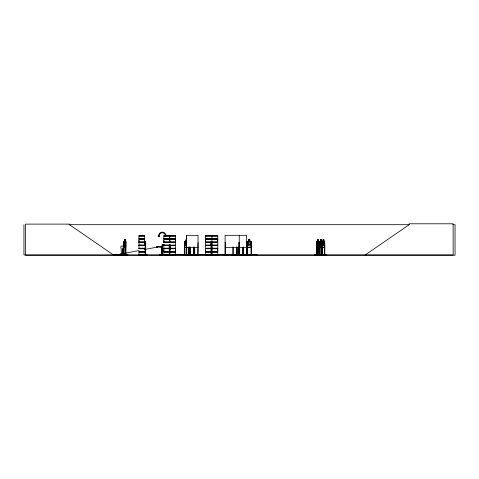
<?xml version="1.0" encoding="UTF-8"?>
<svg xmlns="http://www.w3.org/2000/svg" width="479" height="479" viewBox="0 0 479 479"><rect width="100%" height="100%" fill="white"/><g stroke="black" fill="none" stroke-linecap="round" stroke-linejoin="round"><path stroke-width="0.72" d="M144.676 241.955L138.964 241.955L138.97 240.554M163.848 251.559L163.848 250.158L163.842 251.559L169.542 251.559L169.542 250.158M163.842 241.955L163.842 239.153L169.542 239.153L169.536 241.955L163.842 241.955L163.848 240.554M169.536 240.554L169.536 239.153M169.883 251.559L169.883 250.158L169.877 251.559L175.577 251.559L175.577 248.751L169.877 248.751M169.877 241.955L169.877 239.153L175.577 239.153L175.571 241.955L169.877 241.955L169.883 240.554M175.571 250.158L175.571 248.751M175.571 240.554L175.571 239.153M211.233 251.559L205.521 251.559L205.527 250.158M211.233 241.955L205.521 241.955L205.527 240.554M217.765 250.158L217.765 248.751L212.059 248.751M217.765 240.554L217.765 239.153L212.059 239.153M157.429 246.936L161.213 246.966L157.471 246.823M164.267 245.098C161.387 245.853 161.645 243.925 164.267 244.685M162.07 248.703L162.507 248.703L162.507 249.152M122.576 254.361L122.887 248.481A1.527 1.221 -90 0 0 122.887 246.32A1.527 1.221 -90 0 0 121.157 246.32A1.527 1.221 -90 0 0 121.157 248.481L121.415 254.361M122.887 248.481L122.636 254.361L121.355 254.361M162.034 244.733L162.034 249.212L164.267 249.164M162.076 248.769L169.542 248.751M122.402 253.433C121.75 253.66 122.881 253.571 122.025 253.355M156.567 247.218C156.621 245.194 156.07 247.966 156.567 247.218L144.089 249.601M159.256 254.942L164.812 254.942M159.303 254.72L169.536 254.75M122.073 253.654L122.175 253.355M122.732 253.517L122.103 253.331M161.896 246.966L162.195 247.032M159.303 254.888L169.548 254.828L169.536 252.122L163.842 252.122L163.884 254.942M175.583 245.374L169.871 245.374L175.583 245.23M169.919 254.942L169.883 252.122L175.577 252.122L175.577 254.828L169.889 254.864M236.973 254.942L236.967 254.505M237.039 254.912L237.027 247.05M184.307 254.912L184.373 242.745L184.816 242.745L184.882 254.924M188.564 254.942L188.534 254.505M188.63 254.924L188.696 254.505M123.816 245.859L123.989 247.35L125.69 247.35L125.929 241.823L125.181 241.296L125.229 239.793L124.474 239.793L124.498 241.344M125.69 247.35L125.905 245.853M157.352 246.649C157.633 245.667 157.651 248.182 157.352 247.218M318.84 247.35L319.086 241.847L318.822 241.344L317.002 241.344M319.152 245.859L318.882 247.35L316.984 247.35L317.032 241.296M321.93 245.853L321.666 247.302L319.846 247.302M321.69 247.35L322.002 241.823L321.678 241.296M324.367 247.35L324.684 245.859M121.624 254.912L127.851 254.72L114.2 254.84M125.57 254.942L125.672 242.745M314.847 254.888L326.708 254.72L314.829 254.918M223.268 254.714L226.962 254.918M145.269 247.302L145.67 245.853M145.736 245.859L145.329 247.35M251.397 245.859L250.882 247.35L247.457 247.35L247.008 245.859M205.922 254.912L217.777 254.72L205.527 254.75M231.98 254.912L244.404 254.918M231.986 254.72L233.578 254.948M183.553 254.912L196.839 254.714M190.361 254.72L183.559 254.888L190.391 254.948M213.251 254.912L213.197 254.505L213.293 254.948M246.38 254.912L246.679 242.745L246.685 254.948M124.522 241.296L123.995 241.296L123.774 241.829L123.792 254.948L123.953 242.745L123.618 242.745L123.618 254.948M124.037 241.296L123.833 254.948M319.87 247.35L319.882 241.296M324.409 247.35L322.511 247.35L322.559 241.296M322.337 241.853L322.571 241.344M144.502 245.853L145.101 244.649L145.101 241.847L144.502 241.344M114.086 254.942L114.182 254.588L119.439 254.75M114.319 254.936L114.541 254.828M116.014 254.588L115.553 254.942M121.582 253.954L121.612 254.84M121.726 254.936L122.067 254.948M123.319 254.942L123.42 253.954L122.522 253.954L122.522 254.588M123.438 254.84L123.989 254.505M320.403 241.344L320.008 241.847L320.008 244.649L320.403 245.853L321.14 245.853L321.535 244.649L321.169 239.793M323.097 239.793L323.127 241.344L322.69 241.847L323.086 245.853L323.822 245.853L324.217 244.649L323.846 239.793M184.487 254.505L184.487 254.948L184.397 241.829L184.846 241.296L185.816 241.296M184.397 241.829L184.87 241.344L185.858 241.344L185.798 239.793M217.789 254.912L205.503 254.942M185.846 241.344L185.133 241.847L185.133 244.649L185.846 245.853M365.202 254.948L409.174 224.687L409.174 223.795L453.14 223.795L453.14 254.948L23.95 254.948L23.95 224.687M248.511 241.344L247.787 241.847L247.787 244.649L248.511 245.853L249.876 245.853L250.607 244.649L250.607 241.847L249.876 241.344L249.936 239.793L248.463 239.793L248.523 241.344M169.398 246.703L170.428 246.086M114.421 254.948L114.182 254.75L127.851 254.72M122.947 254.948L123.283 254.942M140.575 254.918L147.095 254.918L138.97 254.75M212.029 254.936L211.886 242.745M162.213 254.918L162.303 246.583L161.172 246.583M138.952 245.23L144.682 245.344M147.065 254.888L138.952 254.942M116.924 254.774L138.946 250.577M68.904 224.687L409.401 224.687M452.805 224.687L455.05 224.687L455.05 255.205L25.495 255.205L25.495 224.112L69.467 224.112L69.467 224.687L113.433 254.948M138.958 235.77L144.682 235.77M163.836 235.77L169.548 235.77M169.871 235.77L175.583 235.77M205.515 235.77L211.239 235.77M212.053 235.77L217.777 235.77M211.239 235.872L205.515 235.878L205.527 238.59L211.233 238.59M212.053 235.872L217.777 235.884L217.765 238.59L212.059 238.59M138.97 236.051L144.67 236.051M163.848 236.051L169.536 236.051M169.883 236.051L175.571 236.051M205.527 236.051L211.227 236.051M212.065 236.051L217.765 236.051M138.922 238.782L144.718 238.782M163.8 238.782L169.584 238.782M169.835 238.782L175.619 238.782M205.479 238.782L211.269 238.782M212.017 238.782L217.807 238.782M138.922 238.955L144.718 238.955M163.8 238.955L169.584 238.955M169.835 238.955L175.619 238.955M205.479 238.955L211.269 238.955M212.017 238.955L217.807 238.955M144.676 239.153L138.964 239.153L138.964 241.955M211.233 239.153L205.521 239.153L205.521 241.955M144.514 239.793L144.472 241.344L145.299 241.344M319.834 241.296L320.421 241.296L320.379 239.793L321.211 239.793L321.211 241.296M124.498 239.841L125.205 239.841M248.511 239.841L249.888 239.841M317.553 239.841L318.337 239.841L318.296 241.344L318.691 241.847L318.691 244.649L318.296 245.853L317.553 245.853L317.158 241.847L317.571 239.793L318.361 239.793L318.337 241.344M320.403 239.841L321.181 239.841M323.086 239.841L323.864 239.841M144.514 241.296L145.317 241.296M248.475 241.296L247.469 241.296L247.008 241.829L247.032 254.948L247.08 254.505M249.924 241.296L250.882 241.296L251.397 241.823L251.427 254.948M316.99 241.296L317.571 241.296M318.319 241.296L318.876 241.296M321.169 241.296L321.72 241.296M322.517 241.296L323.097 241.296M323.846 241.296L324.403 241.296L324.654 241.847L324.636 254.948M124.007 241.344L125.672 241.344M250.858 241.344L247.493 241.344L247.056 241.853L247.068 245.853M319.846 241.344L321.714 241.344M322.529 241.344L324.391 241.344L324.612 241.847M125.636 241.296L125.929 241.823M319.583 241.829L319.619 254.948L319.589 254.505L320.002 254.505M321.96 241.823L321.894 254.948L321.87 254.505M322.265 241.829L322.301 254.948L322.271 254.505L322.684 254.505M212.059 241.955L217.771 241.955L217.771 239.153M138.922 242.152L144.718 242.152M163.8 242.152L169.584 242.152M169.835 242.152L175.619 242.152M205.479 242.152L211.269 242.152M212.017 242.152L217.807 242.152M138.922 242.326L144.718 242.326M163.8 242.326L169.584 242.326M169.835 242.326L175.619 242.326M205.479 242.326L211.269 242.326M212.017 242.326L217.807 242.326M144.676 242.524L138.964 242.524L138.964 245.224L144.682 245.23M163.842 242.524L169.542 242.524M169.877 242.524L175.577 242.524L175.577 245.224L169.883 245.152M211.233 242.524L205.521 242.524L205.521 245.224L211.227 245.152M212.059 242.524L217.771 242.524L217.771 245.224L212.053 245.23M125.528 242.745L125.863 242.745M145.67 242.745L145.245 242.745L145.203 254.948M186.427 242.745L186.696 254.948M198.037 242.745L197.767 254.948M225.106 242.745L225.477 242.745L225.477 254.948L225.501 254.505M238.776 242.745L239.38 242.745L239.386 254.948M246.99 242.745L247.433 242.745L247.439 254.948L247.475 254.505M251.385 242.745L250.942 242.745L251.032 254.948L251.038 254.505M316.763 242.745L317.116 242.745M319.613 242.745L319.966 242.745M322.295 242.745L322.648 242.745M169.368 244.685L169.404 245.098M169.129 244.805L170.464 244.757M138.97 245.152L144.67 245.152M169.536 245.152L163.848 245.152L169.548 245.23M212.065 245.152L217.765 245.152M211.239 245.23L205.467 245.302L211.239 245.374M163.836 245.374L169.548 245.374M212.053 245.344L217.777 245.344M144.682 245.476L138.958 245.488L138.97 248.188L144.676 248.188M169.548 245.47L163.836 245.488L163.848 248.188L169.542 248.188M169.871 245.488L175.583 245.476L175.571 248.188L169.877 248.188M211.239 245.47L205.515 245.476L205.527 248.188L211.233 248.188M212.053 245.47L217.777 245.476L217.765 248.188L212.059 248.188M169.039 245.553L170.416 245.553M138.97 245.649L144.67 245.649M163.848 245.649L169.536 245.649M169.883 245.649L175.571 245.649M205.527 245.649L211.227 245.649M212.065 245.649L217.765 245.649M184.379 245.859L184.834 247.35M211.041 245.859L211.017 241.823L211.035 254.948M169.039 246.308L170.416 246.308M161.776 246.685L162.297 246.685M161.734 247.194L162.339 247.194M124.007 247.302L125.672 247.302M184.852 247.302L186.822 247.302M247.493 247.302L250.858 247.302M317.002 247.302L318.864 247.302M322.529 247.302L324.391 247.302M161.734 247.32L162.339 247.32L161.172 247.284L161.195 246.583M184.816 247.35L186.828 247.35M319.828 247.35L321.732 247.35M186.427 247.535L198.037 247.535M225.106 247.535L239.249 247.535M239.482 247.535L246.559 247.535M169.039 247.709L170.416 247.709M138.922 248.385L144.718 248.385M163.8 248.385L169.584 248.385M169.835 248.385L175.619 248.385M205.479 248.385L211.269 248.385M212.017 248.385L217.807 248.385M169.039 248.457L170.416 248.457M138.922 248.559L144.718 248.559M163.8 248.559L169.584 248.559M169.835 248.559L175.619 248.559M205.479 248.559L211.269 248.559M212.017 248.559L217.807 248.559M138.964 248.751L144.676 248.751M211.233 248.751L205.521 248.751L205.521 251.559M170.44 249.212L169.129 249.212L170.458 249.26M138.964 251.559L144.676 251.559M212.059 251.559L217.771 251.559L217.771 248.751M138.922 251.75L144.718 251.75M163.8 251.75L169.584 251.75M169.835 251.75L175.619 251.75M205.479 251.75L211.269 251.75M212.017 251.75L217.807 251.75M138.922 251.924L144.718 251.924M163.8 251.924L169.584 251.924M169.835 251.924L175.619 251.924M205.479 251.924L211.269 251.924M212.017 251.924L217.807 251.924M144.676 252.122L138.964 252.122L138.964 254.828M211.233 252.122L205.521 252.122L205.521 254.828M212.059 252.122L217.771 252.122L217.747 254.948M117.642 254.463L118.648 254.463M125.492 254.505L125.899 254.505M145.203 254.505L145.706 254.505M316.727 254.505L317.158 254.505M318.87 254.505L319.301 254.505M321.72 254.505L322.151 254.505M324.397 254.505L324.828 254.505M197.318 254.714L198.779 254.714M244.877 254.714L251.99 254.72L250.894 254.72M169.883 254.75L175.571 254.75M314.847 254.72L326.708 254.72M231.986 254.888L233.548 254.72M242.422 254.918L244.374 254.888L242.368 254.948M250.9 254.505L250.864 254.948L251.996 254.912M216.736 254.912L216.789 254.505L216.849 254.948M194.743 254.912L194.725 247.152M189.654 254.918L189.648 247.05M188.127 254.918L188.163 254.505M121.965 254.84L121.588 254.75M169.41 247.32L170.428 247.936M145.287 241.296L145.736 241.823L145.67 254.948L145.574 242.745M125.205 241.344L125.552 244.649L125.205 245.853L124.546 245.853L124.193 244.649L124.522 239.793M318.834 241.296L319.11 254.948M322.337 245.853L322.553 247.35M316.763 245.853L317.026 247.35M123.839 245.853L124.031 247.35M324.816 254.948L324.792 242.745L324.439 242.745L324.415 254.948M324.57 242.745L324.546 254.948M323.888 241.296L323.888 239.793L323.056 239.793L323.086 241.344M322.648 247.05L322.672 254.948M322.511 242.745L322.535 254.948L322.427 242.745M322.104 254.948L322.11 242.745L321.756 242.745L321.732 254.948M322.002 254.505L322.002 254.948M320.421 239.793L320.445 241.344M319.966 246.332L319.99 254.948M319.828 242.745L319.858 254.948M319.75 247.05L319.75 254.948M319.259 254.948L319.265 242.745L318.912 242.745L318.912 254.948L318.894 254.505M319.044 247.05L319.02 254.948M317.116 246.332L317.146 254.948M317.008 254.505L317.008 254.948M316.984 242.745L316.918 254.948L316.9 247.05M316.781 241.829L316.769 254.948M256.972 254.948L256.972 254.571L163.638 254.571L163.638 254.948M256.085 254.571L256.085 254.948M251.331 241.847L251.331 245.853M251.289 254.505L251.295 254.948M247.338 254.505L247.344 254.948M246.948 254.505L246.948 254.948M246.523 254.505L246.535 254.948L246.559 235.327L225.106 235.327L225.094 254.948M243.392 254.505L243.392 254.948M243.278 247.05L243.278 254.948L243.218 254.505M242.973 254.948L242.973 247.05L242.865 254.948M239.68 247.05L239.722 254.948M239.608 247.05L239.65 254.948M239.548 254.505L239.554 254.948M239.302 247.05L239.266 254.948M239.249 235.327L239.237 254.948M239.135 242.745L239.111 254.948M239.009 242.745L238.979 254.948M238.901 247.152L238.919 254.948M238.776 247.152L238.853 254.948M238.758 254.505L238.764 254.948M237.081 247.05L237.081 254.948M236.692 247.05L236.692 254.948M236.638 247.05L236.65 254.948M233.303 254.505L233.303 254.948M233.207 247.05L233.249 254.948M233.141 254.505L233.153 254.948M232.926 254.505L232.932 254.948M232.872 247.05L232.842 254.948M232.77 254.505L232.77 254.948M228.238 254.571L228.238 254.948M227.345 254.571L227.345 254.948M225.346 242.745L225.375 254.948M225.232 242.745L225.28 254.948M225.076 254.505L225.076 254.948M217.238 254.505L217.238 254.948M217.161 254.505L217.155 254.948L217.101 254.505M216.712 254.63L216.7 254.948M212.886 254.505L212.838 254.948M212.784 254.505L212.796 254.948M211.892 235.327L211.886 254.948M211.197 254.571L211.197 254.948M210.994 254.505L210.94 254.948M210.754 254.505L210.766 254.948M210.7 254.505L210.658 254.948M210.586 254.63L210.586 254.948M207.437 254.505L207.503 254.948M207.383 254.505L207.425 254.948M207.323 254.505L207.323 254.948M207.144 254.505L207.156 254.948M207.09 254.505L207.048 254.948M207.018 254.505L206.976 254.948M198.055 254.505L198.055 254.948L198.037 235.327L186.427 235.327L186.397 254.948M197.875 254.505L197.947 254.948M195.935 254.571L195.935 254.948M195.043 254.571L195.043 254.948M194.576 247.152L194.576 254.948M194.516 254.505L194.54 254.948M194.438 247.152L194.426 254.948M193.971 254.505L193.971 254.948M193.869 247.05L193.917 254.948M193.821 254.505L193.809 254.948M193.594 254.505L193.588 254.948M193.48 247.05L193.492 254.948L193.438 254.505M190.091 247.05L190.079 254.948M190.037 247.05L190.049 254.948M189.702 247.05L189.762 254.948M188.6 247.05L188.648 254.948M188.313 254.505L188.319 254.948M188.205 247.05L188.217 254.948M186.576 242.745L186.576 254.948M186.481 235.327L186.481 254.948M186.08 240.093L186.08 240.596M185.846 241.847L185.846 244.649M184.762 242.745L184.702 254.948M169.404 248.751L169.368 249.164M164.525 254.571L164.525 254.948M162.381 245.146L162.345 248.703M162.207 247.32L162.136 254.948M161.938 247.32L161.938 254.948M161.842 247.194L161.866 254.948L161.8 246.685M145.52 254.505L145.502 254.948M145.406 254.505L145.388 254.948M145.341 242.745L145.299 254.948M144.502 241.847L144.502 244.649M142.425 254.505L142.467 254.948M142.329 254.948L142.281 254.505L142.263 254.948M142.095 254.505L142.149 254.948M142.023 254.505L142.059 254.948M141.964 254.505L141.964 254.948M125.887 241.823L125.863 254.948M125.726 247.05L125.726 254.948M125.528 247.05L125.504 254.948M125.181 239.793L125.157 241.344M123.277 253.954L123.277 254.588L120.971 254.588L120.971 253.954M122.714 254.588L122.78 253.253L122.157 253.253L122.157 254.588M122.666 253.954L122.666 254.75M122.223 253.253L122.223 254.588M121.726 254.588L121.726 253.954L120.834 253.954L120.834 254.75M166.093 235.985A3.844 3.76 -90 0 0 162.333 232.135A3.844 3.76 -90 0 0 158.573 235.985L157.956 235.985L158.854 236.871L159.764 235.985L159.136 235.985A3.209 3.137 -90 0 1 162.273 232.77A3.209 3.137 -90 0 1 165.411 235.985M144.682 235.878L138.958 235.878L138.97 238.59L144.676 238.59L144.676 235.884M169.548 235.878L163.836 235.872L163.848 238.59L169.542 238.59L169.542 235.884M175.583 235.884L169.871 235.872L169.883 238.59L175.577 238.59L175.577 235.884M125.085 240.093L124.66 240.093L124.66 240.596L125.085 240.596L125.085 240.093M249.631 240.093L248.757 240.093L248.757 240.596L249.631 240.596L249.631 240.093M318.164 240.093L317.685 240.093L317.685 240.596L318.164 240.596L318.164 240.093M321.008 240.093L320.535 240.093L320.535 240.596L321.008 240.596L321.008 240.093M323.69 240.093L323.217 240.093L323.217 240.596L323.69 240.596L323.69 240.093M125.205 241.847L124.546 241.847L124.546 244.649L125.205 244.649L125.205 241.847M249.876 241.847L248.511 241.847L248.511 244.649L249.876 244.649L249.876 241.847M318.296 241.847L317.553 241.847L317.553 244.649L318.296 244.649L318.296 241.847M321.14 241.847L320.403 241.847L320.403 244.649L321.14 244.649L321.14 241.847M323.822 241.847L323.086 241.847L323.086 244.649L323.822 244.649L323.822 241.847M241.218 254.72L236.321 254.948L241.218 254.72"/></g></svg>
